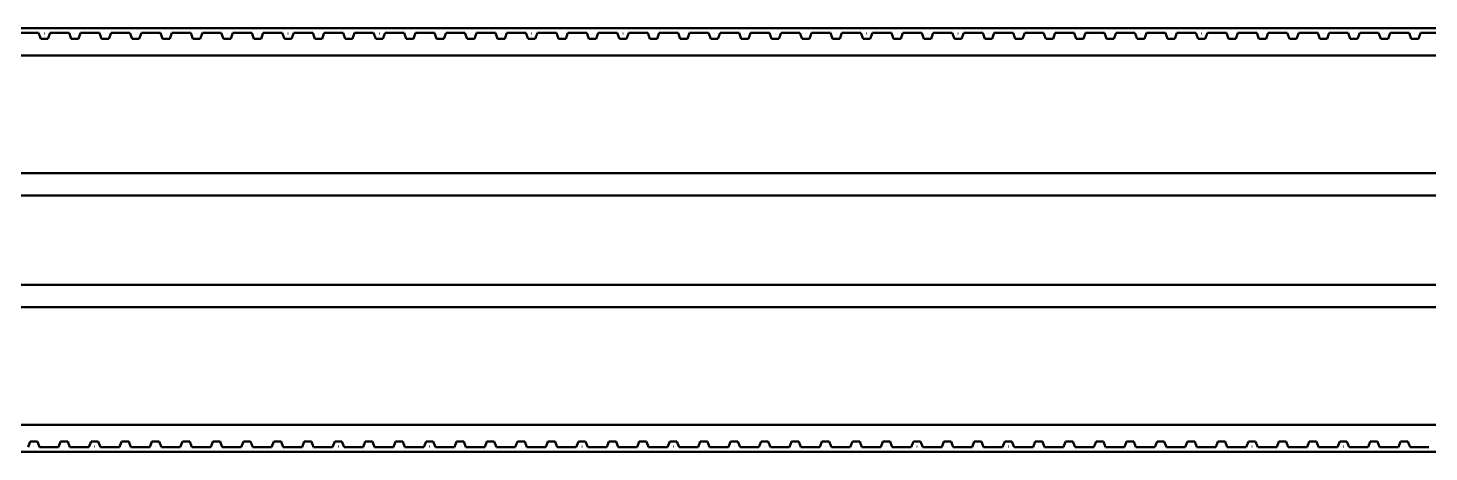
# Model space of a CAD drawing. Header units: millimetres. Extents: x 0 to 6720, y 0 to 4752.
# Drawn here: x 3802.5 to 3897.3, y 1891.7 to 1920.4 of the extents above; entities that cross this region are included whole.
import ezdxf

# ---------------------------------------------------------------- set-up
doc = ezdxf.new("R2010")
doc.units = ezdxf.units.MM
doc.header["$LTSCALE"] = 16
doc.layers.add('Widoczne (ISO)', color=7, linetype='Continuous', lineweight=50)

msp = doc.modelspace()

# ---------------------------------------------------------------- linework, layer by layer
at = {"layer": 'Widoczne (ISO)'}
for p, q in [((4017.77, 1920.407), (3072.958, 1920.426)), ((3801.906, 1920.098), (3803.189, 1920.098)), ((3803.189, 1920.098), (3803.333, 1919.703)), ((3803.333, 1919.703), (3803.823, 1919.703)), ((3803.576, 1920.054), (3803.58, 1920.054)), ((3803.576, 1920.052), (3803.576, 1920.054)), ((3803.58, 1920.052), (3803.576, 1920.052)), ((3803.58, 1920.054), (3803.58, 1920.052)), ((3803.823, 1919.703), (3803.967, 1920.098)), ((3803.967, 1920.098), (3805.249, 1920.098)), ((3805.249, 1920.098), (3805.393, 1919.703)), ((3805.393, 1919.703), (3805.883, 1919.703)), ((3805.636, 1920.054), (3805.64, 1920.054)), ((3805.636, 1920.052), (3805.636, 1920.054)), ((3805.64, 1920.052), (3805.636, 1920.052)), ((3805.64, 1920.054), (3805.64, 1920.052)), ((3805.883, 1919.703), (3806.027, 1920.098)), ((3806.027, 1920.098), (3807.31, 1920.098)), ((3807.31, 1920.098), (3807.453, 1919.703)), ((3807.453, 1919.703), (3807.944, 1919.703)), ((3807.697, 1920.054), (3807.7, 1920.054)), ((3807.697, 1920.052), (3807.697, 1920.054)), ((3807.7, 1920.052), (3807.697, 1920.052)), ((3807.7, 1920.054), (3807.7, 1920.052)), ((3807.944, 1919.703), (3808.088, 1920.098)), ((3808.088, 1920.098), (3809.37, 1920.098)), ((3809.37, 1920.098), (3809.514, 1919.703)), ((3809.514, 1919.703), (3810.004, 1919.703)), ((3809.757, 1920.054), (3809.761, 1920.054)), ((3809.757, 1920.052), (3809.757, 1920.054)), ((3809.761, 1920.052), (3809.757, 1920.052)), ((3809.761, 1920.054), (3809.761, 1920.052)), ((3810.004, 1919.703), (3810.148, 1920.098)), ((3810.148, 1920.098), (3811.43, 1920.098)), ((3811.43, 1920.098), (3811.574, 1919.703)), ((3811.574, 1919.703), (3812.064, 1919.703)), ((3811.817, 1920.054), (3811.821, 1920.054)), ((3811.817, 1920.052), (3811.817, 1920.054)), ((3811.821, 1920.052), (3811.817, 1920.052)), ((3811.821, 1920.054), (3811.821, 1920.052)), ((3812.064, 1919.703), (3812.208, 1920.098)), ((3812.208, 1920.098), (3813.491, 1920.098)), ((3813.491, 1920.098), (3813.634, 1919.703)), ((3813.634, 1919.703), (3814.125, 1919.703)), ((3813.878, 1920.054), (3813.882, 1920.054)), ((3813.878, 1920.052), (3813.878, 1920.054)), ((3813.882, 1920.052), (3813.878, 1920.052)), ((3813.882, 1920.054), (3813.882, 1920.052)), ((3814.125, 1919.703), (3814.269, 1920.098)), ((3814.269, 1920.098), (3815.551, 1920.098)), ((3815.551, 1920.098), (3815.695, 1919.703)), ((3815.695, 1919.703), (3816.185, 1919.703)), ((3815.938, 1920.054), (3815.942, 1920.054)), ((3815.938, 1920.051), (3815.938, 1920.054)), ((3815.942, 1920.051), (3815.938, 1920.051)), ((3815.942, 1920.054), (3815.942, 1920.051)), ((3816.185, 1919.703), (3816.329, 1920.098)), ((3816.329, 1920.098), (3817.611, 1920.098)), ((3817.611, 1920.098), (3817.755, 1919.703)), ((3817.755, 1919.703), (3818.246, 1919.703)), ((3817.998, 1920.054), (3818.002, 1920.054)), ((3817.998, 1920.051), (3817.998, 1920.054)), ((3818.002, 1920.051), (3817.998, 1920.051)), ((3818.002, 1920.054), (3818.002, 1920.051)), ((3818.246, 1919.703), (3818.389, 1920.098)), ((3818.389, 1920.098), (3819.672, 1920.098)), ((3819.672, 1920.098), (3819.815, 1919.703)), ((3819.815, 1919.703), (3820.306, 1919.703)), ((3820.059, 1920.054), (3820.063, 1920.054)), ((3820.059, 1920.051), (3820.059, 1920.054)), ((3820.063, 1920.051), (3820.059, 1920.051)), ((3820.063, 1920.054), (3820.063, 1920.051)), ((3820.306, 1919.703), (3820.45, 1920.098)), ((3820.45, 1920.098), (3821.732, 1920.098)), ((3821.732, 1920.098), (3821.876, 1919.703)), ((3821.876, 1919.703), (3822.366, 1919.703)), ((3822.119, 1920.054), (3822.123, 1920.054)), ((3822.119, 1920.051), (3822.119, 1920.054)), ((3822.123, 1920.051), (3822.119, 1920.051)), ((3822.123, 1920.054), (3822.123, 1920.051)), ((3822.366, 1919.703), (3822.51, 1920.098)), ((3822.51, 1920.098), (3823.792, 1920.098)), ((3823.792, 1920.098), (3823.936, 1919.702)), ((3823.936, 1919.702), (3824.427, 1919.702)), ((3824.179, 1920.054), (3824.183, 1920.054)), ((3824.179, 1920.051), (3824.179, 1920.054)), ((3824.183, 1920.051), (3824.179, 1920.051)), ((3824.183, 1920.054), (3824.183, 1920.051)), ((3824.427, 1919.702), (3824.57, 1920.098)), ((3824.57, 1920.098), (3825.853, 1920.098)), ((3825.853, 1920.098), (3825.997, 1919.702)), ((3825.997, 1919.702), (3826.487, 1919.702)), ((3826.24, 1920.054), (3826.244, 1920.054)), ((3826.24, 1920.051), (3826.24, 1920.054)), ((3826.244, 1920.051), (3826.24, 1920.051)), ((3826.244, 1920.054), (3826.244, 1920.051)), ((3826.487, 1919.702), (3826.631, 1920.098)), ((3826.631, 1920.098), (3827.913, 1920.097)), ((3827.913, 1920.097), (3828.057, 1919.702)), ((3828.057, 1919.702), (3828.547, 1919.702)), ((3828.3, 1920.054), (3828.304, 1920.054)), ((3828.3, 1920.051), (3828.3, 1920.054)), ((3828.304, 1920.051), (3828.3, 1920.051)), ((3828.304, 1920.054), (3828.304, 1920.051)), ((3828.547, 1919.702), (3828.691, 1920.097)), ((3828.691, 1920.097), (3829.974, 1920.097)), ((3829.974, 1920.097), (3830.117, 1919.702)), ((3830.117, 1919.702), (3830.608, 1919.702)), ((3830.361, 1920.054), (3830.364, 1920.054)), ((3830.361, 1920.051), (3830.361, 1920.054)), ((3830.364, 1920.051), (3830.361, 1920.051)), ((3830.364, 1920.054), (3830.364, 1920.051)), ((3830.608, 1919.702), (3830.752, 1920.097)), ((3830.752, 1920.097), (3832.034, 1920.097)), ((3832.034, 1920.097), (3832.178, 1919.702)), ((3832.178, 1919.702), (3832.668, 1919.702)), ((3832.421, 1920.054), (3832.425, 1920.054)), ((3832.421, 1920.051), (3832.421, 1920.054)), ((3832.425, 1920.051), (3832.421, 1920.051)), ((3832.425, 1920.054), (3832.425, 1920.051)), ((3832.668, 1919.702), (3832.812, 1920.097)), ((3832.812, 1920.097), (3834.094, 1920.097)), ((3834.094, 1920.097), (3834.238, 1919.702)), ((3834.238, 1919.702), (3834.728, 1919.702)), ((3834.481, 1920.053), (3834.485, 1920.053)), ((3834.481, 1920.051), (3834.481, 1920.053)), ((3834.485, 1920.051), (3834.481, 1920.051)), ((3834.485, 1920.053), (3834.485, 1920.051)), ((3834.728, 1919.702), (3834.872, 1920.097)), ((3834.872, 1920.097), (3836.155, 1920.097)), ((3836.155, 1920.097), (3836.298, 1919.702)), ((3836.298, 1919.702), (3836.789, 1919.702)), ((3836.542, 1920.053), (3836.546, 1920.053)), ((3836.542, 1920.051), (3836.542, 1920.053)), ((3836.546, 1920.051), (3836.542, 1920.051)), ((3836.546, 1920.053), (3836.546, 1920.051)), ((3836.789, 1919.702), (3836.933, 1920.097)), ((3836.933, 1920.097), (3838.215, 1920.097)), ((3838.215, 1920.097), (3838.359, 1919.702)), ((3838.359, 1919.702), (3838.849, 1919.702)), ((3838.602, 1920.053), (3838.606, 1920.053)), ((3838.602, 1920.051), (3838.602, 1920.053)), ((3838.606, 1920.051), (3838.602, 1920.051)), ((3838.606, 1920.053), (3838.606, 1920.051)), ((3838.849, 1919.702), (3838.993, 1920.097)), ((3838.993, 1920.097), (3840.275, 1920.097)), ((3840.275, 1920.097), (3840.419, 1919.702)), ((3840.419, 1919.702), (3840.91, 1919.702)), ((3840.662, 1920.053), (3840.666, 1920.053)), ((3840.662, 1920.051), (3840.662, 1920.053)), ((3840.666, 1920.051), (3840.662, 1920.051)), ((3840.666, 1920.053), (3840.666, 1920.051)), ((3840.91, 1919.702), (3841.053, 1920.097)), ((3841.053, 1920.097), (3842.336, 1920.097)), ((3842.336, 1920.097), (3842.479, 1919.702)), ((3842.479, 1919.702), (3842.97, 1919.702)), ((3842.723, 1920.053), (3842.727, 1920.053)), ((3842.723, 1920.051), (3842.723, 1920.053)), ((3842.727, 1920.051), (3842.723, 1920.051)), ((3842.727, 1920.053), (3842.727, 1920.051)), ((3842.97, 1919.702), (3843.114, 1920.097)), ((3843.114, 1920.097), (3844.396, 1920.097)), ((3844.396, 1920.097), (3844.54, 1919.702)), ((3844.54, 1919.702), (3845.03, 1919.702)), ((3844.783, 1920.053), (3844.787, 1920.053)), ((3844.783, 1920.051), (3844.783, 1920.053)), ((3844.787, 1920.051), (3844.783, 1920.051)), ((3844.787, 1920.053), (3844.787, 1920.051)), ((3845.03, 1919.702), (3845.174, 1920.097)), ((3845.174, 1920.097), (3846.456, 1920.097)), ((3846.456, 1920.097), (3846.6, 1919.702)), ((3846.6, 1919.702), (3847.091, 1919.702)), ((3846.843, 1920.053), (3846.847, 1920.053)), ((3846.843, 1920.051), (3846.843, 1920.053)), ((3846.847, 1920.051), (3846.843, 1920.051)), ((3846.847, 1920.053), (3846.847, 1920.051)), ((3847.091, 1919.702), (3847.234, 1920.097)), ((3847.234, 1920.097), (3848.517, 1920.097)), ((3848.517, 1920.097), (3848.661, 1919.702)), ((3848.661, 1919.702), (3849.151, 1919.702)), ((3848.904, 1920.053), (3848.908, 1920.053)), ((3848.904, 1920.051), (3848.904, 1920.053)), ((3848.908, 1920.051), (3848.904, 1920.051)), ((3848.908, 1920.053), (3848.908, 1920.051)), ((3849.151, 1919.702), (3849.295, 1920.097)), ((3849.295, 1920.097), (3850.577, 1920.097)), ((3850.577, 1920.097), (3850.721, 1919.702)), ((3850.721, 1919.702), (3851.211, 1919.702)), ((3850.964, 1920.053), (3850.968, 1920.053)), ((3850.964, 1920.051), (3850.964, 1920.053)), ((3850.968, 1920.051), (3850.964, 1920.051)), ((3850.968, 1920.053), (3850.968, 1920.051)), ((3851.211, 1919.702), (3851.355, 1920.097)), ((3851.355, 1920.097), (3852.637, 1920.097)), ((3852.637, 1920.097), (3852.781, 1919.702)), ((3852.781, 1919.702), (3853.272, 1919.702)), ((3853.025, 1920.053), (3853.028, 1920.053)), ((3853.025, 1920.051), (3853.025, 1920.053)), ((3853.028, 1920.051), (3853.025, 1920.051)), ((3853.028, 1920.053), (3853.028, 1920.051)), ((3853.272, 1919.702), (3853.416, 1920.097)), ((3853.416, 1920.097), (3854.698, 1920.097)), ((3854.698, 1920.097), (3854.842, 1919.702)), ((3854.842, 1919.702), (3855.332, 1919.702)), ((3855.085, 1920.053), (3855.089, 1920.053)), ((3855.085, 1920.051), (3855.085, 1920.053)), ((3855.089, 1920.051), (3855.085, 1920.051)), ((3855.089, 1920.053), (3855.089, 1920.051)), ((3855.332, 1919.702), (3855.476, 1920.097)), ((3855.476, 1920.097), (3856.758, 1920.097)), ((3856.758, 1920.097), (3856.902, 1919.702)), ((3856.902, 1919.702), (3857.392, 1919.702)), ((3857.145, 1920.053), (3857.149, 1920.053)), ((3857.145, 1920.051), (3857.145, 1920.053)), ((3857.149, 1920.051), (3857.145, 1920.051)), ((3857.149, 1920.053), (3857.149, 1920.051)), ((3857.392, 1919.702), (3857.536, 1920.097)), ((3857.536, 1920.097), (3858.819, 1920.097)), ((3858.819, 1920.097), (3858.962, 1919.702)), ((3858.962, 1919.702), (3859.453, 1919.702)), ((3859.206, 1920.053), (3859.21, 1920.053)), ((3859.206, 1920.051), (3859.206, 1920.053)), ((3859.21, 1920.051), (3859.206, 1920.051)), ((3859.21, 1920.053), (3859.21, 1920.051)), ((3859.453, 1919.702), (3859.597, 1920.097)), ((3859.597, 1920.097), (3860.879, 1920.097)), ((3860.879, 1920.097), (3861.023, 1919.702)), ((3861.023, 1919.702), (3861.513, 1919.702)), ((3861.266, 1920.053), (3861.27, 1920.053)), ((3861.266, 1920.051), (3861.266, 1920.053)), ((3861.27, 1920.051), (3861.266, 1920.051)), ((3861.27, 1920.053), (3861.27, 1920.051)), ((3861.513, 1919.702), (3861.657, 1920.097)), ((3861.657, 1920.097), (3862.939, 1920.097)), ((3862.939, 1920.097), (3863.083, 1919.702)), ((3863.083, 1919.702), (3863.574, 1919.702)), ((3863.326, 1920.053), (3863.33, 1920.053)), ((3863.326, 1920.051), (3863.326, 1920.053)), ((3863.33, 1920.051), (3863.326, 1920.051)), ((3863.33, 1920.053), (3863.33, 1920.051)), ((3863.574, 1919.702), (3863.717, 1920.097)), ((3863.717, 1920.097), (3865, 1920.097)), ((3865, 1920.097), (3865.143, 1919.702)), ((3865.143, 1919.702), (3865.634, 1919.702)), ((3865.387, 1920.053), (3865.391, 1920.053)), ((3865.387, 1920.05), (3865.387, 1920.053)), ((3865.391, 1920.05), (3865.387, 1920.05)), ((3865.391, 1920.053), (3865.391, 1920.05)), ((3865.634, 1919.702), (3865.778, 1920.097)), ((3865.778, 1920.097), (3867.06, 1920.097)), ((3867.06, 1920.097), (3867.204, 1919.702)), ((3867.204, 1919.702), (3867.694, 1919.702)), ((3867.447, 1920.053), (3867.451, 1920.053)), ((3867.447, 1920.05), (3867.447, 1920.053)), ((3867.451, 1920.05), (3867.447, 1920.05)), ((3867.451, 1920.053), (3867.451, 1920.05)), ((3867.694, 1919.702), (3867.838, 1920.097)), ((3867.838, 1920.097), (3869.12, 1920.097)), ((3869.12, 1920.097), (3869.264, 1919.702)), ((3869.264, 1919.702), (3869.755, 1919.702)), ((3869.507, 1920.053), (3869.511, 1920.053)), ((3869.507, 1920.05), (3869.507, 1920.053)), ((3869.511, 1920.05), (3869.507, 1920.05)), ((3869.511, 1920.053), (3869.511, 1920.05)), ((3869.755, 1919.702), (3869.898, 1920.097)), ((3869.898, 1920.097), (3871.181, 1920.097)), ((3871.181, 1920.097), (3871.325, 1919.702)), ((3871.325, 1919.702), (3871.815, 1919.702)), ((3871.568, 1920.053), (3871.572, 1920.053)), ((3871.568, 1920.05), (3871.568, 1920.053)), ((3871.572, 1920.05), (3871.568, 1920.05)), ((3871.572, 1920.053), (3871.572, 1920.05)), ((3871.815, 1919.702), (3871.959, 1920.097)), ((3871.959, 1920.097), (3873.241, 1920.097)), ((3873.241, 1920.097), (3873.385, 1919.701)), ((3873.385, 1919.701), (3873.875, 1919.701)), ((3873.628, 1920.053), (3873.632, 1920.053)), ((3873.628, 1920.05), (3873.628, 1920.053)), ((3873.632, 1920.05), (3873.628, 1920.05)), ((3873.632, 1920.053), (3873.632, 1920.05)), ((3873.875, 1919.701), (3874.019, 1920.097)), ((3874.019, 1920.097), (3875.301, 1920.097)), ((3875.301, 1920.097), (3875.445, 1919.701)), ((3875.445, 1919.701), (3875.936, 1919.701)), ((3875.689, 1920.053), (3875.692, 1920.053)), ((3875.689, 1920.05), (3875.689, 1920.053)), ((3875.692, 1920.05), (3875.689, 1920.05)), ((3875.692, 1920.053), (3875.692, 1920.05)), ((3875.936, 1919.701), (3876.079, 1920.097)), ((3876.079, 1920.097), (3877.362, 1920.096)), ((3877.362, 1920.096), (3877.506, 1919.701)), ((3877.506, 1919.701), (3877.996, 1919.701)), ((3877.749, 1920.053), (3877.753, 1920.053)), ((3877.749, 1920.05), (3877.749, 1920.053)), ((3877.753, 1920.05), (3877.749, 1920.05)), ((3877.753, 1920.053), (3877.753, 1920.05)), ((3877.996, 1919.701), (3878.14, 1920.096)), ((3878.14, 1920.096), (3879.422, 1920.096)), ((3879.422, 1920.096), (3879.566, 1919.701)), ((3879.566, 1919.701), (3880.056, 1919.701)), ((3879.809, 1920.053), (3879.813, 1920.053)), ((3879.809, 1920.05), (3879.809, 1920.053)), ((3879.813, 1920.05), (3879.809, 1920.05)), ((3879.813, 1920.053), (3879.813, 1920.05)), ((3880.056, 1919.701), (3880.2, 1920.096)), ((3880.2, 1920.096), (3881.483, 1920.096)), ((3881.483, 1920.096), (3881.626, 1919.701)), ((3881.626, 1919.701), (3882.117, 1919.701)), ((3881.87, 1920.053), (3881.874, 1920.053)), ((3881.87, 1920.05), (3881.87, 1920.053)), ((3881.874, 1920.05), (3881.87, 1920.05)), ((3881.874, 1920.053), (3881.874, 1920.05)), ((3882.117, 1919.701), (3882.261, 1920.096)), ((3882.261, 1920.096), (3883.543, 1920.096)), ((3883.543, 1920.096), (3883.687, 1919.701)), ((3883.687, 1919.701), (3884.177, 1919.701)), ((3883.93, 1920.052), (3883.934, 1920.052)), ((3883.93, 1920.05), (3883.93, 1920.052)), ((3883.934, 1920.05), (3883.93, 1920.05)), ((3883.934, 1920.052), (3883.934, 1920.05)), ((3884.177, 1919.701), (3884.321, 1920.096)), ((3884.321, 1920.096), (3885.603, 1920.096)), ((3885.603, 1920.096), (3885.747, 1919.701)), ((3885.747, 1919.701), (3886.238, 1919.701)), ((3885.99, 1920.052), (3885.994, 1920.052)), ((3885.99, 1920.05), (3885.99, 1920.052)), ((3885.994, 1920.05), (3885.99, 1920.05)), ((3885.994, 1920.052), (3885.994, 1920.05)), ((3886.238, 1919.701), (3886.381, 1920.096)), ((3886.381, 1920.096), (3887.664, 1920.096)), ((3887.664, 1920.096), (3887.807, 1919.701)), ((3887.807, 1919.701), (3888.298, 1919.701)), ((3888.051, 1920.052), (3888.055, 1920.052)), ((3888.051, 1920.05), (3888.051, 1920.052)), ((3888.055, 1920.05), (3888.051, 1920.05)), ((3888.055, 1920.052), (3888.055, 1920.05)), ((3888.298, 1919.701), (3888.442, 1920.096)), ((3888.442, 1920.096), (3889.724, 1920.096)), ((3889.724, 1920.096), (3889.868, 1919.701)), ((3889.868, 1919.701), (3890.358, 1919.701)), ((3890.111, 1920.052), (3890.115, 1920.052)), ((3890.111, 1920.05), (3890.111, 1920.052)), ((3890.115, 1920.05), (3890.111, 1920.05)), ((3890.115, 1920.052), (3890.115, 1920.05)), ((3890.358, 1919.701), (3890.502, 1920.096)), ((3890.502, 1920.096), (3891.784, 1920.096)), ((3891.784, 1920.096), (3891.928, 1919.701)), ((3891.928, 1919.701), (3892.419, 1919.701)), ((3892.171, 1920.052), (3892.175, 1920.052)), ((3892.171, 1920.05), (3892.171, 1920.052)), ((3892.175, 1920.05), (3892.171, 1920.05)), ((3892.175, 1920.052), (3892.175, 1920.05)), ((3892.419, 1919.701), (3892.562, 1920.096)), ((3892.562, 1920.096), (3893.845, 1920.096)), ((3893.845, 1920.096), (3893.989, 1919.701)), ((3893.989, 1919.701), (3894.479, 1919.701)), ((3894.232, 1920.052), (3894.236, 1920.052)), ((3894.232, 1920.05), (3894.232, 1920.052)), ((3894.236, 1920.05), (3894.232, 1920.05)), ((3894.236, 1920.052), (3894.236, 1920.05)), ((3894.479, 1919.701), (3894.623, 1920.096)), ((3894.623, 1920.096), (3895.905, 1920.096)), ((3895.905, 1920.096), (3896.049, 1919.701)), ((3896.049, 1919.701), (3896.539, 1919.701)), ((3896.292, 1920.052), (3896.296, 1920.052)), ((3896.292, 1920.05), (3896.292, 1920.052)), ((3896.296, 1920.05), (3896.292, 1920.05)), ((3896.296, 1920.052), (3896.296, 1920.05)), ((3896.539, 1919.701), (3896.683, 1920.096)), ((3896.683, 1920.096), (3897.965, 1920.096)), ((3072.958, 1918.573), (4017.77, 1918.573)), ((4017.77, 1910.598), (3066.433, 1910.598)), ((3067.933, 1909.098), (4017.77, 1909.098)), ((4017.77, 1903.048), (3067.933, 1903.048)), ((3066.433, 1901.548), (4017.77, 1901.548)), ((3062.958, 1893.573), (4017.77, 1893.573)), ((3062.958, 1891.759), (4017.77, 1891.74)), ((3802.617, 1892.453), (3802.474, 1892.058)), ((3803.108, 1892.453), (3802.617, 1892.453)), ((3802.861, 1892.104), (3802.864, 1892.104)), ((3802.861, 1892.102), (3802.861, 1892.104)), ((3802.864, 1892.102), (3802.861, 1892.102)), ((3802.864, 1892.104), (3802.864, 1892.102)), ((3803.252, 1892.058), (3803.108, 1892.453)), ((3804.534, 1892.058), (3803.252, 1892.058)), ((3804.678, 1892.453), (3804.534, 1892.058)), ((3805.168, 1892.453), (3804.678, 1892.453)), ((3804.921, 1892.104), (3804.925, 1892.104)), ((3804.921, 1892.102), (3804.921, 1892.104)), ((3804.925, 1892.102), (3804.921, 1892.102)), ((3804.925, 1892.104), (3804.925, 1892.102)), ((3805.312, 1892.058), (3805.168, 1892.453)), ((3806.594, 1892.058), (3805.312, 1892.058)), ((3806.738, 1892.453), (3806.594, 1892.058)), ((3807.228, 1892.453), (3806.738, 1892.453)), ((3806.981, 1892.104), (3806.985, 1892.104)), ((3806.981, 1892.102), (3806.981, 1892.104)), ((3806.985, 1892.102), (3806.981, 1892.102)), ((3806.985, 1892.104), (3806.985, 1892.102)), ((3807.372, 1892.058), (3807.228, 1892.453)), ((3808.655, 1892.058), (3807.372, 1892.058)), ((3808.798, 1892.453), (3808.655, 1892.058)), ((3809.289, 1892.453), (3808.798, 1892.453)), ((3809.042, 1892.104), (3809.046, 1892.104)), ((3809.042, 1892.102), (3809.042, 1892.104)), ((3809.046, 1892.102), (3809.042, 1892.102)), ((3809.046, 1892.104), (3809.046, 1892.102)), ((3809.433, 1892.058), (3809.289, 1892.453)), ((3810.715, 1892.058), (3809.433, 1892.058)), ((3810.859, 1892.453), (3810.715, 1892.058)), ((3811.349, 1892.453), (3810.859, 1892.453)), ((3811.102, 1892.104), (3811.106, 1892.104)), ((3811.102, 1892.102), (3811.102, 1892.104)), ((3811.106, 1892.102), (3811.102, 1892.102)), ((3811.106, 1892.104), (3811.106, 1892.102)), ((3811.493, 1892.058), (3811.349, 1892.453)), ((3812.775, 1892.058), (3811.493, 1892.058)), ((3812.919, 1892.453), (3812.775, 1892.058)), ((3813.41, 1892.453), (3812.919, 1892.453)), ((3813.162, 1892.104), (3813.166, 1892.104)), ((3813.162, 1892.102), (3813.162, 1892.104)), ((3813.166, 1892.102), (3813.162, 1892.102)), ((3813.166, 1892.104), (3813.166, 1892.102)), ((3813.553, 1892.058), (3813.41, 1892.453)), ((3814.836, 1892.058), (3813.553, 1892.058)), ((3814.979, 1892.453), (3814.836, 1892.058)), ((3815.47, 1892.453), (3814.979, 1892.453)), ((3815.223, 1892.104), (3815.227, 1892.104)), ((3815.223, 1892.102), (3815.223, 1892.104)), ((3815.227, 1892.102), (3815.223, 1892.102)), ((3815.227, 1892.104), (3815.227, 1892.102)), ((3815.614, 1892.058), (3815.47, 1892.453)), ((3816.896, 1892.058), (3815.614, 1892.058)), ((3817.04, 1892.453), (3816.896, 1892.058)), ((3817.53, 1892.453), (3817.04, 1892.453)), ((3817.283, 1892.104), (3817.287, 1892.104)), ((3817.283, 1892.101), (3817.283, 1892.104)), ((3817.287, 1892.101), (3817.283, 1892.101)), ((3817.287, 1892.104), (3817.287, 1892.101)), ((3817.674, 1892.058), (3817.53, 1892.453)), ((3818.956, 1892.058), (3817.674, 1892.058)), ((3819.1, 1892.453), (3818.956, 1892.058)), ((3819.591, 1892.453), (3819.1, 1892.453)), ((3819.343, 1892.104), (3819.347, 1892.104)), ((3819.343, 1892.101), (3819.343, 1892.104)), ((3819.347, 1892.101), (3819.343, 1892.101)), ((3819.347, 1892.104), (3819.347, 1892.101)), ((3819.734, 1892.058), (3819.591, 1892.453)), ((3821.017, 1892.058), (3819.734, 1892.058)), ((3821.161, 1892.453), (3821.017, 1892.058)), ((3821.651, 1892.453), (3821.161, 1892.453)), ((3821.404, 1892.104), (3821.408, 1892.104)), ((3821.404, 1892.101), (3821.404, 1892.104)), ((3821.408, 1892.101), (3821.404, 1892.101)), ((3821.408, 1892.104), (3821.408, 1892.101)), ((3821.795, 1892.057), (3821.651, 1892.453)), ((3823.077, 1892.057), (3821.795, 1892.057)), ((3823.221, 1892.453), (3823.077, 1892.057)), ((3823.711, 1892.453), (3823.221, 1892.453)), ((3823.464, 1892.104), (3823.468, 1892.104)), ((3823.464, 1892.101), (3823.464, 1892.104)), ((3823.468, 1892.101), (3823.464, 1892.101)), ((3823.468, 1892.104), (3823.468, 1892.101)), ((3823.855, 1892.057), (3823.711, 1892.453)), ((3825.137, 1892.057), (3823.855, 1892.057)), ((3825.281, 1892.452), (3825.137, 1892.057)), ((3825.772, 1892.452), (3825.281, 1892.452)), ((3825.525, 1892.104), (3825.528, 1892.104)), ((3825.525, 1892.101), (3825.525, 1892.104)), ((3825.528, 1892.101), (3825.525, 1892.101)), ((3825.528, 1892.104), (3825.528, 1892.101)), ((3825.916, 1892.057), (3825.772, 1892.452)), ((3827.198, 1892.057), (3825.916, 1892.057)), ((3827.342, 1892.452), (3827.198, 1892.057)), ((3827.832, 1892.452), (3827.342, 1892.452)), ((3827.585, 1892.104), (3827.589, 1892.104)), ((3827.585, 1892.101), (3827.585, 1892.104)), ((3827.589, 1892.101), (3827.585, 1892.101)), ((3827.589, 1892.104), (3827.589, 1892.101)), ((3827.976, 1892.057), (3827.832, 1892.452)), ((3829.258, 1892.057), (3827.976, 1892.057)), ((3829.402, 1892.452), (3829.258, 1892.057)), ((3829.892, 1892.452), (3829.402, 1892.452)), ((3829.645, 1892.104), (3829.649, 1892.104)), ((3829.645, 1892.101), (3829.645, 1892.104)), ((3829.649, 1892.101), (3829.645, 1892.101)), ((3829.649, 1892.104), (3829.649, 1892.101)), ((3830.036, 1892.057), (3829.892, 1892.452)), ((3831.319, 1892.057), (3830.036, 1892.057)), ((3831.462, 1892.452), (3831.319, 1892.057)), ((3831.953, 1892.452), (3831.462, 1892.452)), ((3831.706, 1892.104), (3831.71, 1892.104)), ((3831.706, 1892.101), (3831.706, 1892.104)), ((3831.71, 1892.101), (3831.706, 1892.101)), ((3831.71, 1892.104), (3831.71, 1892.101)), ((3832.097, 1892.057), (3831.953, 1892.452)), ((3833.379, 1892.057), (3832.097, 1892.057)), ((3833.523, 1892.452), (3833.379, 1892.057)), ((3834.013, 1892.452), (3833.523, 1892.452)), ((3833.766, 1892.103), (3833.77, 1892.103)), ((3833.766, 1892.101), (3833.766, 1892.103)), ((3833.77, 1892.101), (3833.766, 1892.101)), ((3833.77, 1892.103), (3833.77, 1892.101)), ((3834.157, 1892.057), (3834.013, 1892.452)), ((3835.439, 1892.057), (3834.157, 1892.057)), ((3835.583, 1892.452), (3835.439, 1892.057)), ((3836.074, 1892.452), (3835.583, 1892.452)), ((3835.826, 1892.103), (3835.83, 1892.103)), ((3835.826, 1892.101), (3835.826, 1892.103)), ((3835.83, 1892.101), (3835.826, 1892.101)), ((3835.83, 1892.103), (3835.83, 1892.101)), ((3836.217, 1892.057), (3836.074, 1892.452)), ((3837.5, 1892.057), (3836.217, 1892.057)), ((3837.643, 1892.452), (3837.5, 1892.057)), ((3838.134, 1892.452), (3837.643, 1892.452)), ((3837.887, 1892.103), (3837.891, 1892.103)), ((3837.887, 1892.101), (3837.887, 1892.103)), ((3837.891, 1892.101), (3837.887, 1892.101)), ((3837.891, 1892.103), (3837.891, 1892.101)), ((3838.278, 1892.057), (3838.134, 1892.452)), ((3839.56, 1892.057), (3838.278, 1892.057)), ((3839.704, 1892.452), (3839.56, 1892.057)), ((3840.194, 1892.452), (3839.704, 1892.452)), ((3839.947, 1892.103), (3839.951, 1892.103)), ((3839.947, 1892.101), (3839.947, 1892.103)), ((3839.951, 1892.101), (3839.947, 1892.101)), ((3839.951, 1892.103), (3839.951, 1892.101)), ((3840.338, 1892.057), (3840.194, 1892.452)), ((3841.62, 1892.057), (3840.338, 1892.057)), ((3841.764, 1892.452), (3841.62, 1892.057)), ((3842.255, 1892.452), (3841.764, 1892.452)), ((3842.007, 1892.103), (3842.011, 1892.103)), ((3842.007, 1892.101), (3842.007, 1892.103)), ((3842.011, 1892.101), (3842.007, 1892.101)), ((3842.011, 1892.103), (3842.011, 1892.101)), ((3842.398, 1892.057), (3842.255, 1892.452)), ((3843.681, 1892.057), (3842.398, 1892.057)), ((3843.825, 1892.452), (3843.681, 1892.057)), ((3844.315, 1892.452), (3843.825, 1892.452)), ((3844.068, 1892.103), (3844.072, 1892.103)), ((3844.068, 1892.101), (3844.068, 1892.103)), ((3844.072, 1892.101), (3844.068, 1892.101)), ((3844.072, 1892.103), (3844.072, 1892.101)), ((3844.459, 1892.057), (3844.315, 1892.452)), ((3845.741, 1892.057), (3844.459, 1892.057)), ((3845.885, 1892.452), (3845.741, 1892.057)), ((3846.375, 1892.452), (3845.885, 1892.452)), ((3846.128, 1892.103), (3846.132, 1892.103)), ((3846.128, 1892.101), (3846.128, 1892.103)), ((3846.132, 1892.101), (3846.128, 1892.101)), ((3846.132, 1892.103), (3846.132, 1892.101)), ((3846.519, 1892.057), (3846.375, 1892.452)), ((3847.801, 1892.057), (3846.519, 1892.057)), ((3847.945, 1892.452), (3847.801, 1892.057)), ((3848.436, 1892.452), (3847.945, 1892.452)), ((3848.189, 1892.103), (3848.192, 1892.103)), ((3848.189, 1892.101), (3848.189, 1892.103)), ((3848.192, 1892.101), (3848.189, 1892.101)), ((3848.192, 1892.103), (3848.192, 1892.101)), ((3848.579, 1892.057), (3848.436, 1892.452)), ((3849.862, 1892.057), (3848.579, 1892.057)), ((3850.006, 1892.452), (3849.862, 1892.057)), ((3850.496, 1892.452), (3850.006, 1892.452)), ((3850.249, 1892.103), (3850.253, 1892.103)), ((3850.249, 1892.101), (3850.249, 1892.103)), ((3850.253, 1892.101), (3850.249, 1892.101)), ((3850.253, 1892.103), (3850.253, 1892.101)), ((3850.64, 1892.057), (3850.496, 1892.452)), ((3851.922, 1892.057), (3850.64, 1892.057)), ((3852.066, 1892.452), (3851.922, 1892.057)), ((3852.556, 1892.452), (3852.066, 1892.452)), ((3852.309, 1892.103), (3852.313, 1892.103)), ((3852.309, 1892.101), (3852.309, 1892.103)), ((3852.313, 1892.101), (3852.309, 1892.101)), ((3852.313, 1892.103), (3852.313, 1892.101)), ((3852.7, 1892.057), (3852.556, 1892.452)), ((3853.983, 1892.057), (3852.7, 1892.057)), ((3854.126, 1892.452), (3853.983, 1892.057)), ((3854.617, 1892.452), (3854.126, 1892.452)), ((3854.37, 1892.103), (3854.374, 1892.103)), ((3854.37, 1892.101), (3854.37, 1892.103)), ((3854.374, 1892.101), (3854.37, 1892.101)), ((3854.374, 1892.103), (3854.374, 1892.101)), ((3854.761, 1892.057), (3854.617, 1892.452)), ((3856.043, 1892.057), (3854.761, 1892.057)), ((3856.187, 1892.452), (3856.043, 1892.057)), ((3856.677, 1892.452), (3856.187, 1892.452)), ((3856.43, 1892.103), (3856.434, 1892.103)), ((3856.43, 1892.101), (3856.43, 1892.103)), ((3856.434, 1892.101), (3856.43, 1892.101)), ((3856.434, 1892.103), (3856.434, 1892.101)), ((3856.821, 1892.057), (3856.677, 1892.452)), ((3858.103, 1892.057), (3856.821, 1892.057)), ((3858.247, 1892.452), (3858.103, 1892.057)), ((3858.738, 1892.452), (3858.247, 1892.452)), ((3858.49, 1892.103), (3858.494, 1892.103)), ((3858.49, 1892.101), (3858.49, 1892.103)), ((3858.494, 1892.101), (3858.49, 1892.101)), ((3858.494, 1892.103), (3858.494, 1892.101)), ((3858.881, 1892.057), (3858.738, 1892.452)), ((3860.164, 1892.057), (3858.881, 1892.057)), ((3860.307, 1892.452), (3860.164, 1892.057)), ((3860.798, 1892.452), (3860.307, 1892.452)), ((3860.551, 1892.103), (3860.555, 1892.103)), ((3860.551, 1892.101), (3860.551, 1892.103)), ((3860.555, 1892.101), (3860.551, 1892.101)), ((3860.555, 1892.103), (3860.555, 1892.101)), ((3860.942, 1892.057), (3860.798, 1892.452)), ((3862.224, 1892.057), (3860.942, 1892.057)), ((3862.368, 1892.452), (3862.224, 1892.057)), ((3862.858, 1892.452), (3862.368, 1892.452)), ((3862.611, 1892.103), (3862.615, 1892.103)), ((3862.611, 1892.101), (3862.611, 1892.103)), ((3862.615, 1892.101), (3862.611, 1892.101)), ((3862.615, 1892.103), (3862.615, 1892.101)), ((3863.002, 1892.057), (3862.858, 1892.452)), ((3864.284, 1892.057), (3863.002, 1892.057)), ((3864.428, 1892.452), (3864.284, 1892.057)), ((3864.919, 1892.452), (3864.428, 1892.452)), ((3864.671, 1892.103), (3864.675, 1892.103)), ((3864.671, 1892.101), (3864.671, 1892.103)), ((3864.675, 1892.101), (3864.671, 1892.101)), ((3864.675, 1892.103), (3864.675, 1892.101)), ((3865.062, 1892.057), (3864.919, 1892.452)), ((3866.345, 1892.057), (3865.062, 1892.057)), ((3866.489, 1892.452), (3866.345, 1892.057)), ((3866.979, 1892.452), (3866.489, 1892.452)), ((3866.732, 1892.103), (3866.736, 1892.103)), ((3866.732, 1892.1), (3866.732, 1892.103)), ((3866.736, 1892.1), (3866.732, 1892.1)), ((3866.736, 1892.103), (3866.736, 1892.1)), ((3867.123, 1892.057), (3866.979, 1892.452)), ((3868.405, 1892.057), (3867.123, 1892.057)), ((3868.549, 1892.452), (3868.405, 1892.057)), ((3869.039, 1892.452), (3868.549, 1892.452)), ((3868.792, 1892.103), (3868.796, 1892.103)), ((3868.792, 1892.1), (3868.792, 1892.103)), ((3868.796, 1892.1), (3868.792, 1892.1)), ((3868.796, 1892.103), (3868.796, 1892.1)), ((3869.183, 1892.057), (3869.039, 1892.452)), ((3870.465, 1892.057), (3869.183, 1892.057)), ((3870.609, 1892.452), (3870.465, 1892.057)), ((3871.1, 1892.452), (3870.609, 1892.452)), ((3870.853, 1892.103), (3870.856, 1892.103)), ((3870.853, 1892.1), (3870.853, 1892.103)), ((3870.856, 1892.1), (3870.853, 1892.1)), ((3870.856, 1892.103), (3870.856, 1892.1)), ((3871.243, 1892.056), (3871.1, 1892.452)), ((3872.526, 1892.056), (3871.243, 1892.056)), ((3872.67, 1892.452), (3872.526, 1892.056)), ((3873.16, 1892.452), (3872.67, 1892.452)), ((3872.913, 1892.103), (3872.917, 1892.103)), ((3872.913, 1892.1), (3872.913, 1892.103)), ((3872.917, 1892.1), (3872.913, 1892.1)), ((3872.917, 1892.103), (3872.917, 1892.1)), ((3873.304, 1892.056), (3873.16, 1892.452)), ((3874.586, 1892.056), (3873.304, 1892.056)), ((3874.73, 1892.451), (3874.586, 1892.056)), ((3875.22, 1892.451), (3874.73, 1892.451)), ((3874.973, 1892.103), (3874.977, 1892.103)), ((3874.973, 1892.1), (3874.973, 1892.103)), ((3874.977, 1892.1), (3874.973, 1892.1)), ((3874.977, 1892.103), (3874.977, 1892.1)), ((3875.364, 1892.056), (3875.22, 1892.451)), ((3876.647, 1892.056), (3875.364, 1892.056)), ((3876.79, 1892.451), (3876.647, 1892.056)), ((3877.281, 1892.451), (3876.79, 1892.451)), ((3877.034, 1892.103), (3877.038, 1892.103)), ((3877.034, 1892.1), (3877.034, 1892.103)), ((3877.038, 1892.1), (3877.034, 1892.1)), ((3877.038, 1892.103), (3877.038, 1892.1)), ((3877.425, 1892.056), (3877.281, 1892.451)), ((3878.707, 1892.056), (3877.425, 1892.056)), ((3878.851, 1892.451), (3878.707, 1892.056)), ((3879.341, 1892.451), (3878.851, 1892.451)), ((3879.094, 1892.103), (3879.098, 1892.103)), ((3879.094, 1892.1), (3879.094, 1892.103)), ((3879.098, 1892.1), (3879.094, 1892.1)), ((3879.098, 1892.103), (3879.098, 1892.1)), ((3879.485, 1892.056), (3879.341, 1892.451)), ((3880.767, 1892.056), (3879.485, 1892.056)), ((3880.911, 1892.451), (3880.767, 1892.056)), ((3881.402, 1892.451), (3880.911, 1892.451)), ((3881.154, 1892.103), (3881.158, 1892.103)), ((3881.154, 1892.1), (3881.154, 1892.103)), ((3881.158, 1892.1), (3881.154, 1892.1)), ((3881.158, 1892.103), (3881.158, 1892.1)), ((3881.545, 1892.056), (3881.402, 1892.451)), ((3882.828, 1892.056), (3881.545, 1892.056)), ((3882.971, 1892.451), (3882.828, 1892.056)), ((3883.462, 1892.451), (3882.971, 1892.451)), ((3883.215, 1892.102), (3883.219, 1892.102)), ((3883.215, 1892.1), (3883.215, 1892.102)), ((3883.219, 1892.1), (3883.215, 1892.1)), ((3883.219, 1892.102), (3883.219, 1892.1)), ((3883.606, 1892.056), (3883.462, 1892.451)), ((3884.888, 1892.056), (3883.606, 1892.056)), ((3885.032, 1892.451), (3884.888, 1892.056)), ((3885.522, 1892.451), (3885.032, 1892.451)), ((3885.275, 1892.102), (3885.279, 1892.102)), ((3885.275, 1892.1), (3885.275, 1892.102)), ((3885.279, 1892.1), (3885.275, 1892.1)), ((3885.279, 1892.102), (3885.279, 1892.1)), ((3885.666, 1892.056), (3885.522, 1892.451)), ((3886.948, 1892.056), (3885.666, 1892.056)), ((3887.092, 1892.451), (3886.948, 1892.056)), ((3887.583, 1892.451), (3887.092, 1892.451)), ((3887.335, 1892.102), (3887.339, 1892.102)), ((3887.335, 1892.1), (3887.335, 1892.102)), ((3887.339, 1892.1), (3887.335, 1892.1)), ((3887.339, 1892.102), (3887.339, 1892.1)), ((3887.726, 1892.056), (3887.583, 1892.451)), ((3889.009, 1892.056), (3887.726, 1892.056)), ((3889.153, 1892.451), (3889.009, 1892.056)), ((3889.643, 1892.451), (3889.153, 1892.451)), ((3889.396, 1892.102), (3889.4, 1892.102)), ((3889.396, 1892.1), (3889.396, 1892.102)), ((3889.4, 1892.1), (3889.396, 1892.1)), ((3889.4, 1892.102), (3889.4, 1892.1)), ((3889.787, 1892.056), (3889.643, 1892.451)), ((3891.069, 1892.056), (3889.787, 1892.056)), ((3891.213, 1892.451), (3891.069, 1892.056)), ((3891.703, 1892.451), (3891.213, 1892.451)), ((3891.456, 1892.102), (3891.46, 1892.102)), ((3891.456, 1892.1), (3891.456, 1892.102)), ((3891.46, 1892.1), (3891.456, 1892.1)), ((3891.46, 1892.102), (3891.46, 1892.1)), ((3891.847, 1892.056), (3891.703, 1892.451)), ((3893.129, 1892.056), (3891.847, 1892.056)), ((3893.273, 1892.451), (3893.129, 1892.056)), ((3893.764, 1892.451), (3893.273, 1892.451)), ((3893.517, 1892.102), (3893.52, 1892.102)), ((3893.517, 1892.1), (3893.517, 1892.102)), ((3893.52, 1892.1), (3893.517, 1892.1)), ((3893.52, 1892.102), (3893.52, 1892.1)), ((3893.907, 1892.056), (3893.764, 1892.451)), ((3895.19, 1892.056), (3893.907, 1892.056)), ((3895.334, 1892.451), (3895.19, 1892.056)), ((3895.824, 1892.451), (3895.334, 1892.451)), ((3895.577, 1892.102), (3895.581, 1892.102)), ((3895.577, 1892.1), (3895.577, 1892.102)), ((3895.581, 1892.1), (3895.577, 1892.1)), ((3895.581, 1892.102), (3895.581, 1892.1)), ((3895.968, 1892.056), (3895.824, 1892.451)), ((3897.25, 1892.056), (3895.968, 1892.056))]:
    msp.add_line(p, q, dxfattribs=at)

doc.saveas('drawing.dxf')
